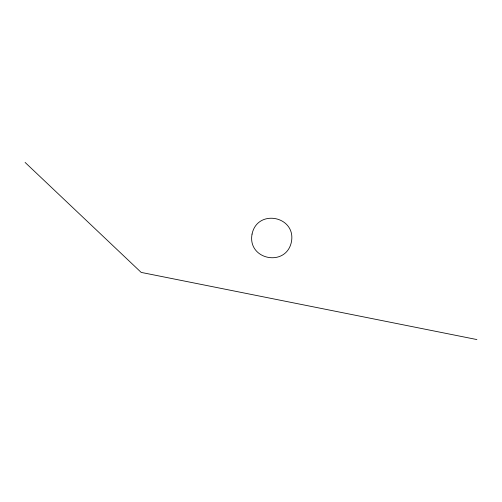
<?xml version="1.0" encoding="UTF-8"?>
<svg xmlns="http://www.w3.org/2000/svg" width="502" height="502" viewBox="0 0 502 502"><rect width="100%" height="100%" fill="white"/><g stroke="black" fill="none" stroke-linecap="round" stroke-linejoin="round"><path stroke-width="0.75" d="M476.9 339.565L141.175 272.404L25.1 162.435M252.06 234.076C247.109 259.86 286.127 267.622 291.417 241.908C296.368 216.124 257.357 208.361 252.06 234.076"/></g></svg>
